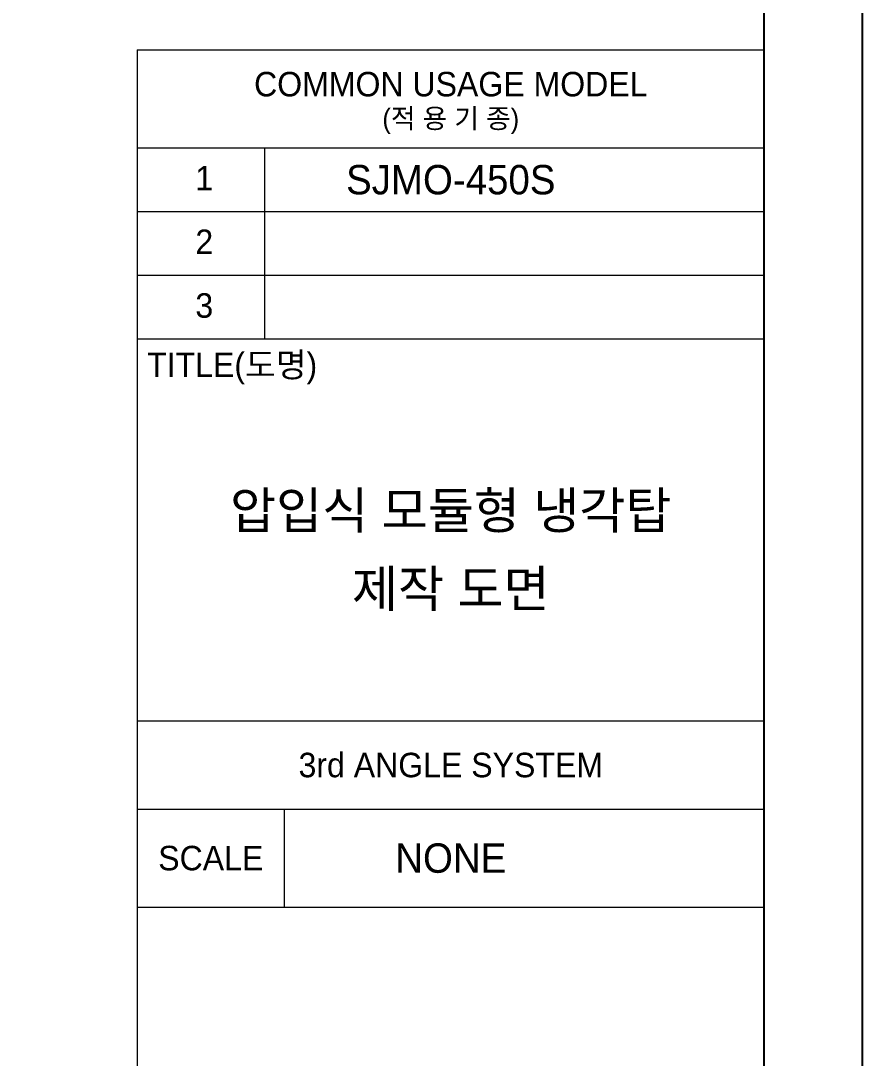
# Model space of a CAD drawing. Header units: millimetres. Extents: x -648583 to 40219, y -129719 to 29148.
# Drawn here: x 33886 to 40219, y 13412 to 21220 of the extents above; entities that cross this region are included whole.
import ezdxf
from ezdxf.enums import TextEntityAlignment as Align

# ---------------------------------------------------------------- set-up
doc = ezdxf.new("R2010")
doc.units = ezdxf.units.MM
doc.layers.add('냉각탑_form', color=1, linetype='Continuous')
doc.layers.add('냉각탑_text', color=3, linetype='Continuous')
doc.styles.add('돋움', font='Dotum.ttf')

msp = doc.modelspace()

# ---------------------------------------------------------------- linework, layer by layer
at = {"layer": 'Defpoints'}
msp.add_lwpolyline([(9253.1, 29148.2), (40218.8, 29148.2), (40218.8, 7251), (9253.1, 7251)], close=True, dxfattribs=at)
at = {"layer": '냉각탑_form', "lineweight": 20}
for p, q in [((34763, 21001.2), (34763, 7988.2)), ((34763, 21001.2), (39481.5, 21001.2)), ((34763, 20264), (39481.5, 20264)), ((35721.4, 20264), (35721.4, 18826.3)), ((34763, 19784.7), (39481.5, 19784.7)), ((34763, 19305.5), (39481.5, 19305.5)), ((34763, 18826.3), (39481.5, 18826.3)), ((34763, 15950.9), (39481.5, 15950.9)), ((34763, 15287.3), (39481.5, 15287.3)), ((35868.9, 15287.3), (35868.9, 14550)), ((34763, 14550), (39481.5, 14550))]:
    msp.add_line(p, q, dxfattribs=at)
at = {"layer": '냉각탑_form'}
msp.add_lwpolyline([(9990.3, 28410.9), (9990.3, 7988.2), (39481.5, 7988.2), (39481.5, 28410.9)], close=True, dxfattribs=at)

# ---------------------------------------------------------------- texts
at = {"layer": '냉각탑_form', "lineweight": 20, "style": '돋움'}
for s, height, p in [('COMMON USAGE MODEL', 184.32, (37122.2, 20743.2)), ('(적 용 기 종)', 147.46, (37122.2, 20485.2)), ('3rd ANGLE SYSTEM', 184.32, (37122.2, 15619.1)), ('SCALE', 184.32, (35315.9, 14918.7))]:
    msp.add_text(s, height=height, dxfattribs=at).set_placement(p, align=Align.MIDDLE_CENTER)
for s, height, p in [('1', 184.3, (35200.1, 19943.7)), ('2', 184.3, (35200.1, 19464.5)), ('3', 184.3, (35200.1, 18985.3)), ('TITLE(도명)', 184.32, (34837, 18539))]:
    msp.add_text(s, height=height, dxfattribs=at).set_placement(p)
at = {"layer": '냉각탑_text', "lineweight": 20, "style": '돋움'}
for s, height, p in [('SJMO-450S', 221.18, (37122.2, 20024.3)), ('압입식 모듈형 냉각탑', 276.412, (37122.2, 17535.6)), ('제작 도면', 276.41, (37122.2, 16946)), ('NONE', 221.18, (37122.2, 14918.7))]:
    msp.add_text(s, height=height, dxfattribs=at).set_placement(p, align=Align.MIDDLE_CENTER)

doc.saveas('drawing.dxf')
